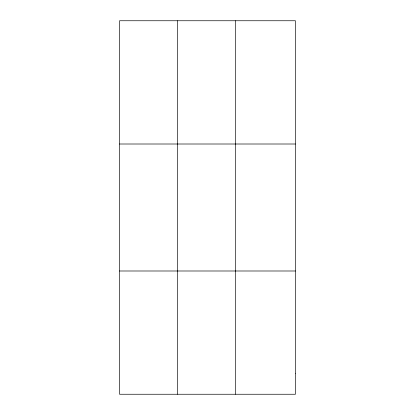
<?xml version="1.0" encoding="UTF-8"?>
<svg xmlns="http://www.w3.org/2000/svg" width="415" height="415" viewBox="0 0 415 415"><rect width="100%" height="100%" fill="white"/><g stroke="black" fill="none" stroke-linecap="round" stroke-linejoin="round"><path stroke-width="0.62" d="M177.604 394.25L177.604 20.75M235.637 394.25L235.637 20.75M119.567 144.005L295.433 144.005M119.567 270.995L295.433 270.995M295.433 373.708L295.433 394.25L119.567 394.25L119.567 20.75L295.433 20.75L295.433 373.708"/></g></svg>
